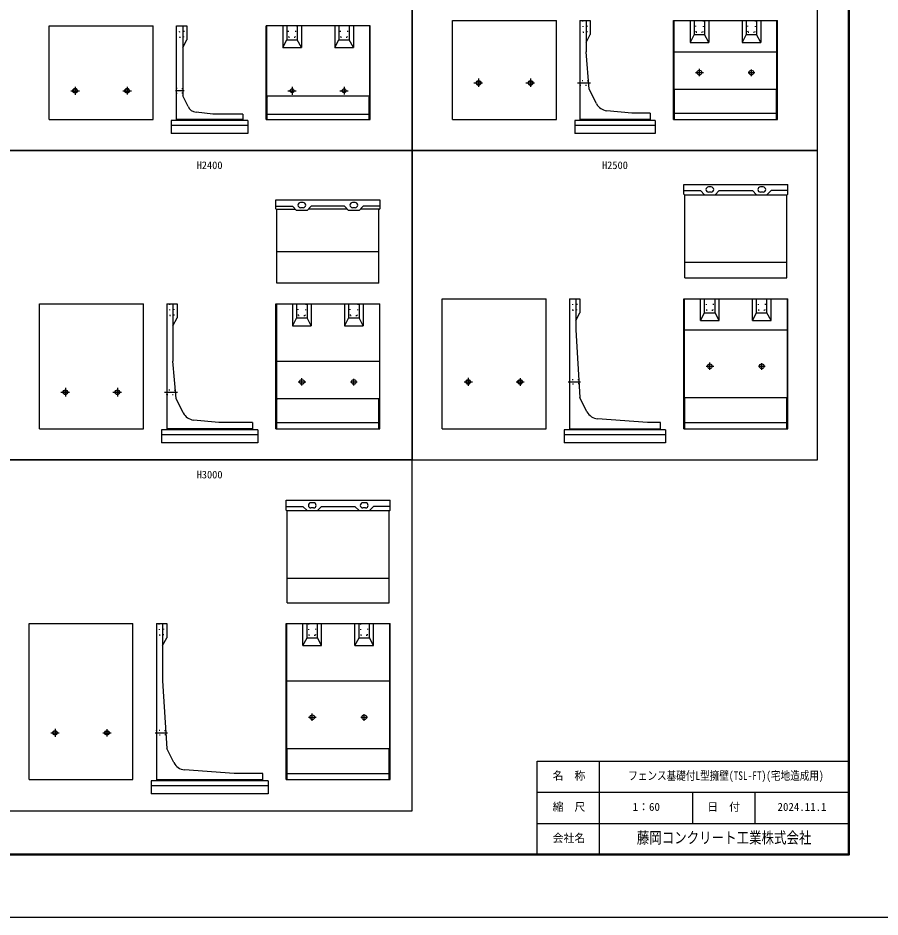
# Model space of a CAD drawing. Units: millimetres, scale not verified. Extents: x -50400 to 50400, y -17820 to 17820.
# Drawn here: x -17188 to -600, y -17820 to -527 of the extents above; entities that cross this region are included whole.
import ezdxf
from ezdxf.enums import TextEntityAlignment as Align

# ---------------------------------------------------------------- set-up
doc = ezdxf.new("R2010")
doc.units = ezdxf.units.MM
doc.header["$LTSCALE"] = 60
doc.linetypes.add('DOTTED', pattern=[1.75, 0.25, -1.5])
doc.linetypes.add('LONG_DASHED_DOTTED', pattern=[15.25, 12, -1.5, 0.25, -1.5])
for name, color, linetype, lineweight in [('0-0_CENTER', 7, 'LONG_DASHED_DOTTED', 25), ('0-2_Defpoints', 5, 'Continuous', 25), ('0-4_HYO', 3, 'Continuous', 25), ('0-6_OUTLINE', 1, 'Continuous', 25), ('0-7_OUTLINE2', 4, 'DOTTED', 25), ('0-8_TXT', 7, 'Continuous', 25), ('0-9_WAKU', 3, 'Continuous', 25), ('0-A_WAKU-LINE', 7, 'Continuous', 25)]:
    doc.layers.add(name, color=color, linetype=linetype, lineweight=lineweight)
doc.layers.add('0-B_WAKU-TXT', color=7, linetype='Continuous')
doc.styles.add('ＭＳ ゴシック', font='')
doc.styles.get('ＭＳ ゴシック').set_extended_font_data('MS Gothic')

msp = doc.modelspace()

# ---------------------------------------------------------------- linework, layer by layer
at = {"layer": '0-0_CENTER'}
for p, q in [((-4075, -1647.86), (-4075, -1504.38)), ((-3075, -1643.67), (-3075, -1517.94)), ((-8325, -1693.03), (-8325, -1854.89)), ((-7325, -1693.03), (-7325, -1854.89)), ((-4147.59, -1577.39), (-3998.45, -1577.39)), ((-3139.98, -1577.39), (-3012.04, -1577.39)), ((-16087.5, -1851.62), (-16087.5, -2003.96)), ((-15087.5, -1852.82), (-15087.5, -2002.28)), ((-11912.5, -1851.62), (-11912.5, -2003.96)), ((-10912.5, -1852.82), (-10912.5, -2002.28)), ((-8413.39, -1777.39), (-8246.1, -1777.39)), ((-7413.39, -1777.39), (-7246.1, -1777.39)), ((-6418.32, -1777.39), (-6168.46, -1777.39)), ((-16169.42, -1927.39), (-16006.59, -1927.39)), ((-15169.69, -1927.39), (-15006.19, -1927.39)), ((-13990.22, -1927.39), (-14156.25, -1927.39)), ((-11994.42, -1927.39), (-11831.59, -1927.39)), ((-10994.69, -1927.39), (-10831.19, -1927.39)), ((-3947.59, -7227.39), (-3798.45, -7227.39)), ((-3875, -7297.86), (-3875, -7154.38)), ((-2939.98, -7227.39), (-2812.04, -7227.39)), ((-2875, -7293.67), (-2875, -7167.94)), ((-11797.59, -7527.39), (-11648.45, -7527.39)), ((-11725, -7597.86), (-11725, -7454.38)), ((-10789.98, -7527.39), (-10662.04, -7527.39)), ((-10725, -7593.67), (-10725, -7467.94)), ((-8605.04, -7527.39), (-8444.3, -7527.39)), ((-8525, -7451.22), (-8525, -7605.31)), ((-7604.03, -7527.39), (-7445.08, -7527.39)), ((-7525, -7455.7), (-7525, -7600.5)), ((-6598.61, -7527.39), (-6362.97, -7527.39)), ((-16363.39, -7727.39), (-16196.1, -7727.39)), ((-16275, -7643.03), (-16275, -7804.89)), ((-15363.39, -7727.39), (-15196.1, -7727.39)), ((-15275, -7643.03), (-15275, -7804.89)), ((-14368.32, -7727.39), (-14118.46, -7727.39)), ((-11597.59, -13977.39), (-11448.45, -13977.39)), ((-11525, -14047.86), (-11525, -13904.38)), ((-10589.98, -13977.39), (-10462.04, -13977.39)), ((-10525, -14043.67), (-10525, -13917.94)), ((-16555.04, -14277.39), (-16394.3, -14277.39)), ((-16475, -14201.22), (-16475, -14355.31)), ((-15554.03, -14277.39), (-15395.08, -14277.39)), ((-15475, -14205.7), (-15475, -14350.5)), ((-14548.61, -14277.39), (-14312.97, -14277.39))]:
    msp.add_line(p, q, dxfattribs=at)
at = {"layer": '0-2_Defpoints'}
msp.add_lwpolyline([(-50400, -17820), (0, -17820), (0, 17820), (-50400, 17820)], close=True, dxfattribs=at)
at = {"layer": '0-4_HYO'}
for points in [[(-17400, -3077.39), (-9600, -3077.39), (-9600, 2072.61), (-17400, 2072.61)], [(-9600, -3077.39), (-1800, -3077.39), (-1800, 2072.61), (-9600, 2072.61)], [(-17400, -9027.39), (-9600, -9027.39), (-9600, -3077.39), (-17400, -3077.39)], [(-9600, -9027.39), (-1800, -9027.39), (-1800, -3077.39), (-9600, -3077.39)], [(-17400, -15777.39), (-9600, -15777.39), (-9600, -9027.39), (-17400, -9027.39)]]:
    msp.add_lwpolyline(points, close=True, dxfattribs=at)
at = {"layer": '0-6_OUTLINE'}
for p, q in [((-16587.5, -2477.39), (-16587.5, -677.39)), ((-16587.5, -677.39), (-14587.5, -677.39)), ((-14587.5, -2477.39), (-14587.5, -677.39)), ((-14137.5, -677.39), (-13937.5, -677.39)), ((-14137.5, -2497.39), (-14137.5, -677.39)), ((-14017.5, -677.39), (-14017.5, -2027.39)), ((-13937.5, -677.39), (-13937.5, -947.39)), ((-12412.5, -2477.39), (-12412.5, -677.39)), ((-10412.5, -677.39), (-12412.5, -677.39)), ((-12403.5, -677.39), (-12403.5, -2027.39)), ((-12092.5, -677.39), (-12092.5, -1097.39)), ((-12012.5, -677.39), (-12012.5, -947.39)), ((-11812.5, -677.39), (-11812.5, -947.39)), ((-11732.5, -677.39), (-11732.5, -1097.39)), ((-11092.5, -677.39), (-11092.5, -1097.39)), ((-11012.5, -677.39), (-11012.5, -947.39)), ((-10812.5, -677.39), (-10812.5, -947.39)), ((-10732.5, -677.39), (-10732.5, -1097.39)), ((-10421.5, -677.39), (-10421.5, -2027.39)), ((-10412.5, -2477.39), (-10412.5, -677.39)), ((-8825, -577.39), (-6825, -577.39)), ((-8825, -2477.39), (-8825, -577.39)), ((-6825, -2477.39), (-6825, -577.39)), ((-6375, -577.39), (-6175, -577.39)), ((-6375, -577.39), (-6375, -2497.39)), ((-6255, -577.39), (-6255, -1177.39)), ((-6175, -577.39), (-6175, -847.39)), ((-4575, -2477.39), (-4575, -577.39)), ((-4575, -577.39), (-2575, -577.39)), ((-4566, -577.39), (-4566, -1897.39)), ((-4255, -577.39), (-4255, -997.39)), ((-4175, -577.39), (-4175, -847.39)), ((-3975, -577.39), (-3975, -847.39)), ((-3895, -577.39), (-3895, -997.39)), ((-3175, -577.39), (-3175, -847.39)), ((-2975, -577.39), (-2975, -847.39)), ((-2584, -1897.39), (-2584, -577.39)), ((-2575, -2477.39), (-2575, -577.39)), ((-6255, -997.39), (-6175, -847.39)), ((-4175, -847.39), (-4255, -997.39)), ((-4175, -847.39), (-3975, -847.39)), ((-3175, -847.39), (-3255, -997.39)), ((-3175, -847.39), (-2975, -847.39)), ((-14017.5, -1097.39), (-13937.5, -947.39)), ((-12092.5, -1097.03), (-12012.5, -947.39)), ((-12012.5, -947.39), (-11812.5, -947.39)), ((-11732.5, -1097.39), (-11812.5, -947.39)), ((-11092.5, -1097.03), (-11012.5, -947.39)), ((-11012.5, -947.39), (-10812.5, -947.39)), ((-10732.5, -1097.39), (-10812.5, -947.39)), ((-12092.5, -1097.39), (-11732.5, -1097.39)), ((-11092.5, -1097.39), (-10732.5, -1097.39)), ((-6195, -1897.39), (-6255, -1177.39)), ((-4566, -1177.39), (-2584, -1177.39)), ((-6056.86, -2173.67), (-6195, -1897.39)), ((-4566, -1897.39), (-4557, -1917.39)), ((-4566, -1897.39), (-2584, -1897.39)), ((-2584, -1897.39), (-2593, -1917.39)), ((-13915.86, -2230.66), (-14017.5, -2027.39)), ((-12403.5, -2027.39), (-12394.5, -2047.39)), ((-12403.5, -2027.39), (-10421.5, -2027.39)), ((-12394.5, -2477.39), (-12394.5, -2047.39)), ((-10421.5, -2027.39), (-10430.5, -2047.39)), ((-10430.5, -2477.39), (-10430.5, -2047.39)), ((-4557, -2477.39), (-4557, -1917.39)), ((-2593, -2477.39), (-2593, -1917.39)), ((-13437.5, -2377.39), (-13760.08, -2339.88)), ((-12862.5, -2377.39), (-13437.5, -2377.39)), ((-12862.5, -2377.39), (-12862.5, -2497.39)), ((-12394.5, -2377.39), (-10430.5, -2377.39)), ((-5375, -2357.39), (-5857.33, -2310.71)), ((-5025, -2357.39), (-5375, -2357.39)), ((-5025, -2357.39), (-5025, -2497.39)), ((-4557, -2357.39), (-2593, -2357.39)), ((-16587.5, -2477.39), (-14587.5, -2477.39)), ((-12762.5, -2497.39), (-14237.5, -2497.39)), ((-14237.5, -2497.39), (-14237.5, -2747.39)), ((-12862.5, -2477.39), (-14137.5, -2477.39)), ((-12762.5, -2497.39), (-12762.5, -2747.39)), ((-12412.5, -2477.39), (-10412.5, -2477.39)), ((-8825, -2477.39), (-6825, -2477.39)), ((-4925, -2497.39), (-6475, -2497.39)), ((-6475, -2497.39), (-6475, -2747.39)), ((-5025, -2477.39), (-6375, -2477.39)), ((-4925, -2497.39), (-4925, -2747.39)), ((-4575, -2477.39), (-2575, -2477.39)), ((-12762.5, -2597.39), (-14237.5, -2597.39)), ((-12762.5, -2747.39), (-14237.5, -2747.39)), ((-4925, -2597.39), (-6475, -2597.39)), ((-4925, -2747.39), (-6475, -2747.39)), ((-4375, -3918.39), (-4375, -3727.39)), ((-4375, -3727.39), (-2375, -3727.39)), ((-3850, -3777.39), (-3900, -3777.39)), ((-2850, -3777.39), (-2900, -3777.39)), ((-2375, -3918.39), (-2375, -3727.39)), ((-4375, -3847.39), (-4055, -3847.39)), ((-4357, -3936.39), (-4375, -3918.39)), ((-4366, -3927.39), (-2384, -3927.39)), ((-4357, -5527.39), (-4357, -3936.39)), ((-3975, -3927.39), (-4055, -3847.39)), ((-3850, -3877.39), (-3900, -3877.39)), ((-3775, -3927.39), (-3695, -3847.39)), ((-3695, -3847.39), (-3055, -3847.39)), ((-2975, -3927.39), (-3055, -3847.39)), ((-2850, -3877.39), (-2900, -3877.39)), ((-2775, -3927.39), (-2695, -3847.39)), ((-2375, -3847.39), (-2695, -3847.39)), ((-2393, -3936.39), (-2375, -3918.39)), ((-2393, -5527.39), (-2393, -3936.39)), ((-12225, -4027.39), (-10225, -4027.39)), ((-12225, -4147.39), (-11905, -4147.39)), ((-11825, -4227.39), (-11905, -4147.39)), ((-11700, -4077.39), (-11750, -4077.39)), ((-11625, -4227.39), (-11545, -4147.39)), ((-10905, -4147.39), (-11545, -4147.39)), ((-10825, -4227.39), (-10905, -4147.39)), ((-10700, -4077.39), (-10750, -4077.39)), ((-10625, -4227.39), (-10545, -4147.39)), ((-10225, -4147.39), (-10545, -4147.39)), ((-10225, -4027.39), (-10225, -4198.39)), ((-12216, -4207.39), (-11845, -4207.39)), ((-12207, -5627.39), (-12207, -4216.39)), ((-11625, -4227.39), (-11825, -4227.39)), ((-11700, -4177.39), (-11750, -4177.39)), ((-10845, -4207.39), (-11605, -4207.39)), ((-10625, -4227.39), (-10825, -4227.39)), ((-10700, -4177.39), (-10750, -4177.39)), ((-10234, -4207.39), (-10605, -4207.39)), ((-10243, -4216.39), (-10225, -4198.39)), ((-10243, -5627.39), (-10243, -4216.39)), ((-10243, -5027.39), (-12207, -5027.39)), ((-4357, -5227.39), (-2393, -5227.39)), ((-4357, -5527.39), (-2393, -5527.39)), ((-10243, -5627.39), (-12207, -5627.39)), ((-14775, -8427.39), (-14775, -6027.39)), ((-14325, -6027.39), (-14325, -8447.39)), ((-14325, -6027.39), (-14125, -6027.39)), ((-14205, -6027.39), (-14205, -7127.39)), ((-14125, -6027.39), (-14125, -6297.39)), ((-12225, -8427.39), (-12225, -6027.39)), ((-12225, -6027.39), (-10225, -6027.39)), ((-12216, -6027.39), (-12216, -7847.39)), ((-11905, -6027.39), (-11905, -6447.39)), ((-11825, -6027.39), (-11825, -6297.39)), ((-11625, -6027.39), (-11625, -6297.39)), ((-11545, -6027.39), (-11545, -6447.39)), ((-10905, -6027.39), (-10905, -6447.39)), ((-10825, -6027.39), (-10825, -6297.39)), ((-10625, -6027.39), (-10625, -6297.39)), ((-10545, -6027.39), (-10545, -6447.39)), ((-10234, -6027.39), (-10234, -7847.39)), ((-10225, -8427.39), (-10225, -6027.39)), ((-9025, -8427.39), (-9025, -5927.39)), ((-9025, -5927.39), (-7025, -5927.39)), ((-7025, -8427.39), (-7025, -5927.39)), ((-6575, -5927.39), (-6375, -5927.39)), ((-6575, -5927.39), (-6575, -8447.39)), ((-6455, -5927.39), (-6455, -6527.39)), ((-6375, -5927.39), (-6375, -6197.39)), ((-4375, -5927.39), (-2375, -5927.39)), ((-4375, -8427.39), (-4375, -5927.39)), ((-4366, -5927.39), (-4366, -7827.39)), ((-4055, -6347.39), (-4055, -5927.39)), ((-3775, -6197.39), (-3775, -5927.39)), ((-3695, -6347.39), (-3695, -5927.39)), ((-3055, -6347.39), (-3055, -5927.39)), ((-2975, -6197.39), (-2975, -5927.39)), ((-2775, -6197.39), (-2775, -5927.39)), ((-2695, -6347.39), (-2695, -5927.39)), ((-2384, -5927.39), (-2384, -7827.39)), ((-2375, -8427.39), (-2375, -5927.39)), ((-6455, -6347.39), (-6375, -6197.39)), ((-3975, -6197.39), (-3775, -6197.39)), ((-3695, -6347.39), (-3775, -6197.39)), ((-3055, -6347.39), (-2975, -6197.39)), ((-2975, -6197.39), (-2775, -6197.39)), ((-2695, -6347.39), (-2775, -6197.39)), ((-14205, -6447.39), (-14125, -6297.39)), ((-11825, -6297.39), (-11905, -6447.39)), ((-11825, -6297.39), (-11625, -6297.39)), ((-11545, -6447.39), (-11625, -6297.39)), ((-10825, -6297.39), (-10905, -6447.39)), ((-10825, -6297.39), (-10625, -6297.39)), ((-10545, -6447.39), (-10625, -6297.39)), ((-4055, -6347.39), (-3695, -6347.39)), ((-3055, -6347.39), (-2695, -6347.39)), ((-11905, -6447.39), (-11545, -6447.39)), ((-10905, -6447.39), (-10545, -6447.39)), ((-6455, -6527.39), (-6375, -7827.39)), ((-4366, -6527.39), (-2384, -6527.39)), ((-14145, -7847.39), (-14205, -7127.39)), ((-12216, -7127.39), (-10234, -7127.39)), ((-14006.86, -8123.67), (-14145, -7847.39)), ((-12216, -7847.39), (-12207, -7867.39)), ((-12216, -7847.39), (-10234, -7847.39)), ((-12207, -8427.39), (-12207, -7867.39)), ((-10243, -7867.39), (-10234, -7847.39)), ((-10243, -8427.39), (-10243, -7867.39)), ((-6238.61, -8100.16), (-6375, -7827.39)), ((-4366, -7827.39), (-2384, -7827.39)), ((-2384, -7827.39), (-2393, -7845.39)), ((-2393, -8427.39), (-2393, -7845.39)), ((-13325, -8307.39), (-13807.33, -8260.71)), ((-5075, -8307.39), (-6033.14, -8237.7)), ((-16775, -8427.39), (-14775, -8427.39)), ((-12575, -8447.39), (-14425, -8447.39)), ((-14425, -8447.39), (-14425, -8697.39)), ((-12675, -8427.39), (-14325, -8427.39)), ((-12675, -8307.39), (-13325, -8307.39)), ((-12675, -8307.39), (-12675, -8447.39)), ((-12575, -8447.39), (-12575, -8697.39)), ((-12225, -8427.39), (-10225, -8427.39)), ((-12207, -8307.39), (-10243, -8307.39)), ((-9025, -8427.39), (-7025, -8427.39)), ((-4725, -8447.39), (-6675, -8447.39)), ((-6675, -8447.39), (-6675, -8697.39)), ((-6575, -8427.39), (-4825, -8427.39)), ((-4725, -8447.39), (-4725, -8697.39)), ((-4375, -8427.39), (-2375, -8427.39)), ((-4357, -8307.39), (-2393, -8307.39)), ((-12575, -8547.39), (-14425, -8547.39)), ((-4725, -8547.39), (-6675, -8547.39)), ((-12575, -8697.39), (-14425, -8697.39)), ((-4725, -8697.39), (-6675, -8697.39)), ((-12025, -9993.39), (-12025, -9802.39)), ((-12025, -9802.39), (-10025, -9802.39)), ((-11500, -9852.39), (-11550, -9852.39)), ((-10500, -9852.39), (-10550, -9852.39)), ((-10025, -9993.39), (-10025, -9802.39)), ((-12025, -9922.39), (-11705, -9922.39)), ((-12007, -10011.39), (-12025, -9993.39)), ((-12016, -10002.39), (-10034, -10002.39)), ((-12007, -11777.39), (-12007, -10011.39)), ((-11625, -10002.39), (-11705, -9922.39)), ((-11500, -9952.39), (-11550, -9952.39)), ((-11425, -10002.39), (-11345, -9922.39)), ((-11345, -9922.39), (-10705, -9922.39)), ((-10625, -10002.39), (-10705, -9922.39)), ((-10500, -9952.39), (-10550, -9952.39)), ((-10425, -10002.39), (-10345, -9922.39)), ((-10025, -9922.39), (-10345, -9922.39)), ((-10043, -10011.39), (-10025, -9993.39)), ((-10043, -11777.39), (-10043, -10011.39)), ((-12007, -11302.39), (-10043, -11302.39)), ((-12007, -11777.39), (-10043, -11777.39)), ((-16975, -12177.39), (-14975, -12177.39)), ((-16975, -15177.39), (-16975, -12177.39)), ((-14975, -15177.39), (-14975, -12177.39)), ((-14525, -12177.39), (-14325, -12177.39)), ((-14525, -12177.39), (-14525, -15197.39)), ((-14325, -12177.39), (-14325, -12447.39)), ((-12025, -15177.39), (-12025, -12177.39)), ((-12025, -12177.39), (-10025, -12177.39)), ((-12016, -14577.39), (-12016, -12177.39)), ((-11705, -12597.39), (-11705, -12177.39)), ((-11425, -12447.39), (-11425, -12177.39)), ((-11345, -12597.39), (-11345, -12177.39)), ((-10705, -12597.39), (-10705, -12177.39)), ((-10625, -12447.39), (-10625, -12177.39)), ((-10425, -12447.39), (-10425, -12177.39)), ((-10345, -12597.39), (-10345, -12177.39)), ((-10025, -15177.39), (-10025, -12177.39)), ((-14405, -12597.39), (-14325, -12447.39)), ((-11625, -12447.39), (-11425, -12447.39)), ((-11345, -12597.39), (-11425, -12447.39)), ((-10705, -12597.39), (-10625, -12447.39)), ((-10625, -12447.39), (-10425, -12447.39)), ((-10345, -12597.39), (-10425, -12447.39)), ((-11705, -12597.39), (-11345, -12597.39)), ((-10705, -12597.39), (-10345, -12597.39)), ((-12016, -13277.39), (-10034, -13277.39)), ((-14188.61, -14850.16), (-14325, -14577.39)), ((-10034, -14577.39), (-10043, -14595.39)), ((-10043, -15177.39), (-10043, -14595.39)), ((-13025, -15057.39), (-13983.14, -14987.7)), ((-16975, -15177.39), (-14975, -15177.39)), ((-12375, -15197.39), (-14625, -15197.39)), ((-14625, -15197.39), (-14625, -15447.39)), ((-14525, -15177.39), (-12475, -15177.39)), ((-12475, -15057.39), (-13025, -15057.39)), ((-12475, -15197.39), (-12475, -15057.39)), ((-12375, -15197.39), (-12375, -15447.39)), ((-12025, -15177.39), (-10025, -15177.39)), ((-12007, -15057.39), (-10043, -15057.39)), ((-12375, -15297.39), (-14625, -15297.39)), ((-12375, -15447.39), (-14625, -15447.39))]:
    msp.add_line(p, q, dxfattribs=at)
for points in [[(-3255, -577.39), (-3255, -997.39), (-2895, -997.39)], [(-2895, -577.39), (-2895, -997.39), (-2975, -847.39)], [(-4255, -997.39), (-3895, -997.39), (-3975, -847.39)], [(-12207, -4216.39), (-12225, -4198.39), (-12225, -4027.39)], [(-16775, -8427.39), (-16775, -6027.39), (-14775, -6027.39)], [(-4055, -6347.39), (-3975, -6197.39), (-3975, -5927.39)], [(-4357, -8427.39), (-4357, -7845.39), (-4366, -7827.39)], [(-4825, -8447.39), (-4825, -8307.39), (-5075, -8307.39)], [(-14405, -12177.39), (-14405, -13277.39), (-14325, -14577.39)], [(-12016, -14577.39), (-10034, -14577.39), (-10034, -12177.39)], [(-11705, -12597.39), (-11625, -12447.39), (-11625, -12177.39)], [(-12007, -15177.39), (-12007, -14595.39), (-12016, -14577.39)]]:
    msp.add_lwpolyline(points, dxfattribs=at)
for centre, radius in [((-4075, -1577.39), 45), ((-3075, -1577.39), 45), ((-16087.5, -1927.39), 45), ((-16087.5, -1927.39), 37.5), ((-15087.5, -1927.39), 45), ((-15087.5, -1927.39), 37.5), ((-11912.5, -1927.39), 37.5), ((-10912.5, -1927.39), 37.5), ((-8325, -1777.39), 45), ((-8325, -1777.39), 37.5), ((-7325, -1777.39), 45), ((-7325, -1777.39), 37.5), ((-3875, -7227.39), 45), ((-2875, -7227.39), 45), ((-11725, -7527.39), 45), ((-10725, -7527.39), 45), ((-8525, -7527.39), 45), ((-8525, -7527.39), 37.5), ((-7525, -7527.39), 45), ((-7525, -7527.39), 37.5), ((-16275, -7727.39), 45), ((-16275, -7727.39), 37.5), ((-15275, -7727.39), 45), ((-15275, -7727.39), 37.5), ((-11525, -13977.39), 45), ((-10525, -13977.39), 45), ((-16475, -14277.39), 45), ((-16475, -14277.39), 37.5), ((-15475, -14277.39), 45), ((-15475, -14277.39), 37.5)]:
    msp.add_circle(centre, radius, dxfattribs=at)
for centre, radius, start, end in [((-13736.98, -2141.21), 200, 206.56505, 263.36749), ((-5833.25, -2061.87), 250, 206.56505, 264.47246), ((-3900, -3827.39), 50, 90, 270), ((-3850, -3827.39), 50, 270, 90), ((-2900, -3827.39), 50, 90, 270), ((-2850, -3827.39), 50, 270, 90), ((-11750, -4127.39), 50, 90, 270), ((-11700, -4127.39), 50, 270, 90), ((-10750, -4127.39), 50, 90, 270), ((-10700, -4127.39), 50, 270, 90), ((-13783.25, -8011.87), 250, 206.56505, 264.47246), ((-6015, -7988.36), 250, 206.56505, 265.84036), ((-11550, -9902.39), 50, 90, 270), ((-11500, -9902.39), 50, 270, 90), ((-10550, -9902.39), 50, 90, 270), ((-10500, -9902.39), 50, 270, 90), ((-13965, -14738.36), 250, 206.56505, 265.84036)]:
    msp.add_arc(centre, radius, start, end, dxfattribs=at)
at = {"layer": '0-7_OUTLINE2'}
for p, q in [((-14087.5, -677.39), (-14077.5, -897.39)), ((-11977.5, -897.39), (-11987.5, -677.39)), ((-11847.5, -897.39), (-11837.5, -677.39)), ((-10977.5, -897.39), (-10987.5, -677.39)), ((-10847.5, -897.39), (-10837.5, -677.39)), ((-6325, -577.39), (-6315, -797.39)), ((-4140, -797.39), (-4150, -577.39)), ((-4000, -577.39), (-4010.18, -797.39)), ((-3140, -797.39), (-3150, -577.39)), ((-3000, -577.39), (-3010.18, -797.39)), ((-4140, -797.39), (-4010.18, -797.39)), ((-3140, -797.39), (-3010.18, -797.39)), ((-11977.5, -897.39), (-11847.5, -897.39)), ((-10977.5, -897.39), (-10847.5, -897.39)), ((-6370, -1732.61), (-6374.78, -1727.39)), ((-14017.5, -1889.89), (-14137.5, -1882.39)), ((-6374.78, -1827.38), (-6370, -1822.17)), ((-6213.16, -1739.66), (-6370, -1732.61)), ((-6370, -1822.17), (-6206.87, -1815.1)), ((-6208.54, -1734.86), (-6213.16, -1739.66)), ((-6201.66, -1819.88), (-6206.87, -1815.1)), ((-14137.5, -1972.39), (-14017.5, -1964.89)), ((-14275, -6027.39), (-14265, -6247.39)), ((-11790, -6247.39), (-11800, -6027.39)), ((-11650, -6027.39), (-11660.18, -6247.39)), ((-10790, -6247.39), (-10800, -6027.39)), ((-10650, -6027.39), (-10660.18, -6247.39)), ((-6525, -5927.39), (-6515, -6147.39)), ((-6435, -6147.39), (-6425, -5927.39)), ((-3810, -6147.39), (-3800, -5927.39)), ((-2810, -6147.39), (-2800, -5927.39)), ((-6515, -6147.39), (-6435, -6147.39)), ((-11790, -6247.39), (-11660.18, -6247.39)), ((-10790, -6247.39), (-10660.18, -6247.39)), ((-6570, -7482.39), (-6575, -7477.39)), ((-6570, -7572.39), (-6575, -7577.39)), ((-6400.78, -7489.89), (-6570, -7482.39)), ((-6396.16, -7564.89), (-6570, -7572.39)), ((-6400.78, -7489.89), (-6396.08, -7484.89)), ((-6396.16, -7564.89), (-6390.85, -7569.89)), ((-14320, -7682.61), (-14324.78, -7677.39)), ((-14324.78, -7777.38), (-14320, -7772.17)), ((-14163.16, -7689.66), (-14320, -7682.61)), ((-14320, -7772.17), (-14156.87, -7765.1)), ((-14158.54, -7684.86), (-14163.16, -7689.66)), ((-14151.66, -7769.88), (-14156.87, -7765.1)), ((-14475, -12177.39), (-14465, -12397.39)), ((-14385, -12397.39), (-14375, -12177.39)), ((-11460, -12397.39), (-11450, -12177.39)), ((-10460, -12397.39), (-10450, -12177.39)), ((-14465, -12397.39), (-14385, -12397.39)), ((-14520, -14232.39), (-14525, -14227.39)), ((-14520, -14322.39), (-14525, -14327.39)), ((-14350.78, -14239.89), (-14520, -14232.39)), ((-14346.16, -14314.89), (-14520, -14322.39)), ((-14350.78, -14239.89), (-14346.08, -14234.89)), ((-14346.16, -14314.89), (-14340.85, -14319.89))]:
    msp.add_line(p, q, dxfattribs=at)
for points in [[(-14077.5, -897.39), (-13997.5, -897.39), (-13987.5, -677.39)], [(-6315, -797.39), (-6235, -797.39), (-6225, -577.39)], [(-14265, -6247.39), (-14185, -6247.39), (-14175, -6027.39)], [(-3950, -5927.39), (-3940, -6147.39), (-3810, -6147.39)], [(-2950, -5927.39), (-2940, -6147.39), (-2810, -6147.39)], [(-11600, -12177.39), (-11590, -12397.39), (-11460, -12397.39)], [(-10600, -12177.39), (-10590, -12397.39), (-10460, -12397.39)]]:
    msp.add_lwpolyline(points, dxfattribs=at)
at = {"layer": '0-9_WAKU'}
for p, q in [((-7200, -14820), (-1200, -14820)), ((-7200, -16620), (-7200, -14820))]:
    msp.add_line(p, q, dxfattribs=at)
at = {"layer": '0-9_WAKU', "lineweight": 50}
msp.add_lwpolyline([(-49200, -16620), (-1200, -16620), (-1200, 16620), (-49200, 16620)], close=True, dxfattribs=at)
at = {"layer": '0-A_WAKU-LINE'}
for p, q in [((-6000, -16620), (-6000, -14820)), ((-7200, -15420), (-1200, -15420)), ((-4200, -16020), (-4200, -15420)), ((-3000, -16020), (-3000, -15420)), ((-7200, -16020), (-1200, -16020))]:
    msp.add_line(p, q, dxfattribs=at)

# ---------------------------------------------------------------- texts
at = {"layer": '0-8_TXT', "style": 'ＭＳ ゴシック'}
for s, p in [('H2400', (-13750, -3477.39)), ('H2500', (-5950, -3477.39)), ('H3000', (-13750, -9427.39))]:
    msp.add_text(s, height=146.6, dxfattribs=at).set_placement(p, align=Align.BOTTOM_LEFT)
at = {"layer": '0-B_WAKU-TXT', "style": 'ＭＳ ゴシック'}
for s, p in [('名\u3000称', (-6900.29, -15225)), ('縮\u3000尺', (-6900.29, -15825)), ('1：60', (-5359.51, -15825)), ('日\u3000付', (-3924.33, -15825)), ('2024.11.1', (-2572.5, -15825)), ('会社名', (-6900.29, -16425))]:
    msp.add_text(s, height=154, dxfattribs=at).set_placement(p, align=Align.BOTTOM_LEFT)
at = {"layer": '0-B_WAKU-TXT', "style": 'ＭＳ ゴシック', "width": 0.8}
for s, height, p in [('フェンス基礎付L型擁壁(TSL-FT)(宅地造成用)', 165, (-5445, -15232.5)), ('藤岡コンクリート工業株式会社', 219.9, (-5280, -16470))]:
    msp.add_text(s, height=height, dxfattribs=at).set_placement(p, align=Align.BOTTOM_LEFT)

doc.saveas('drawing.dxf')
